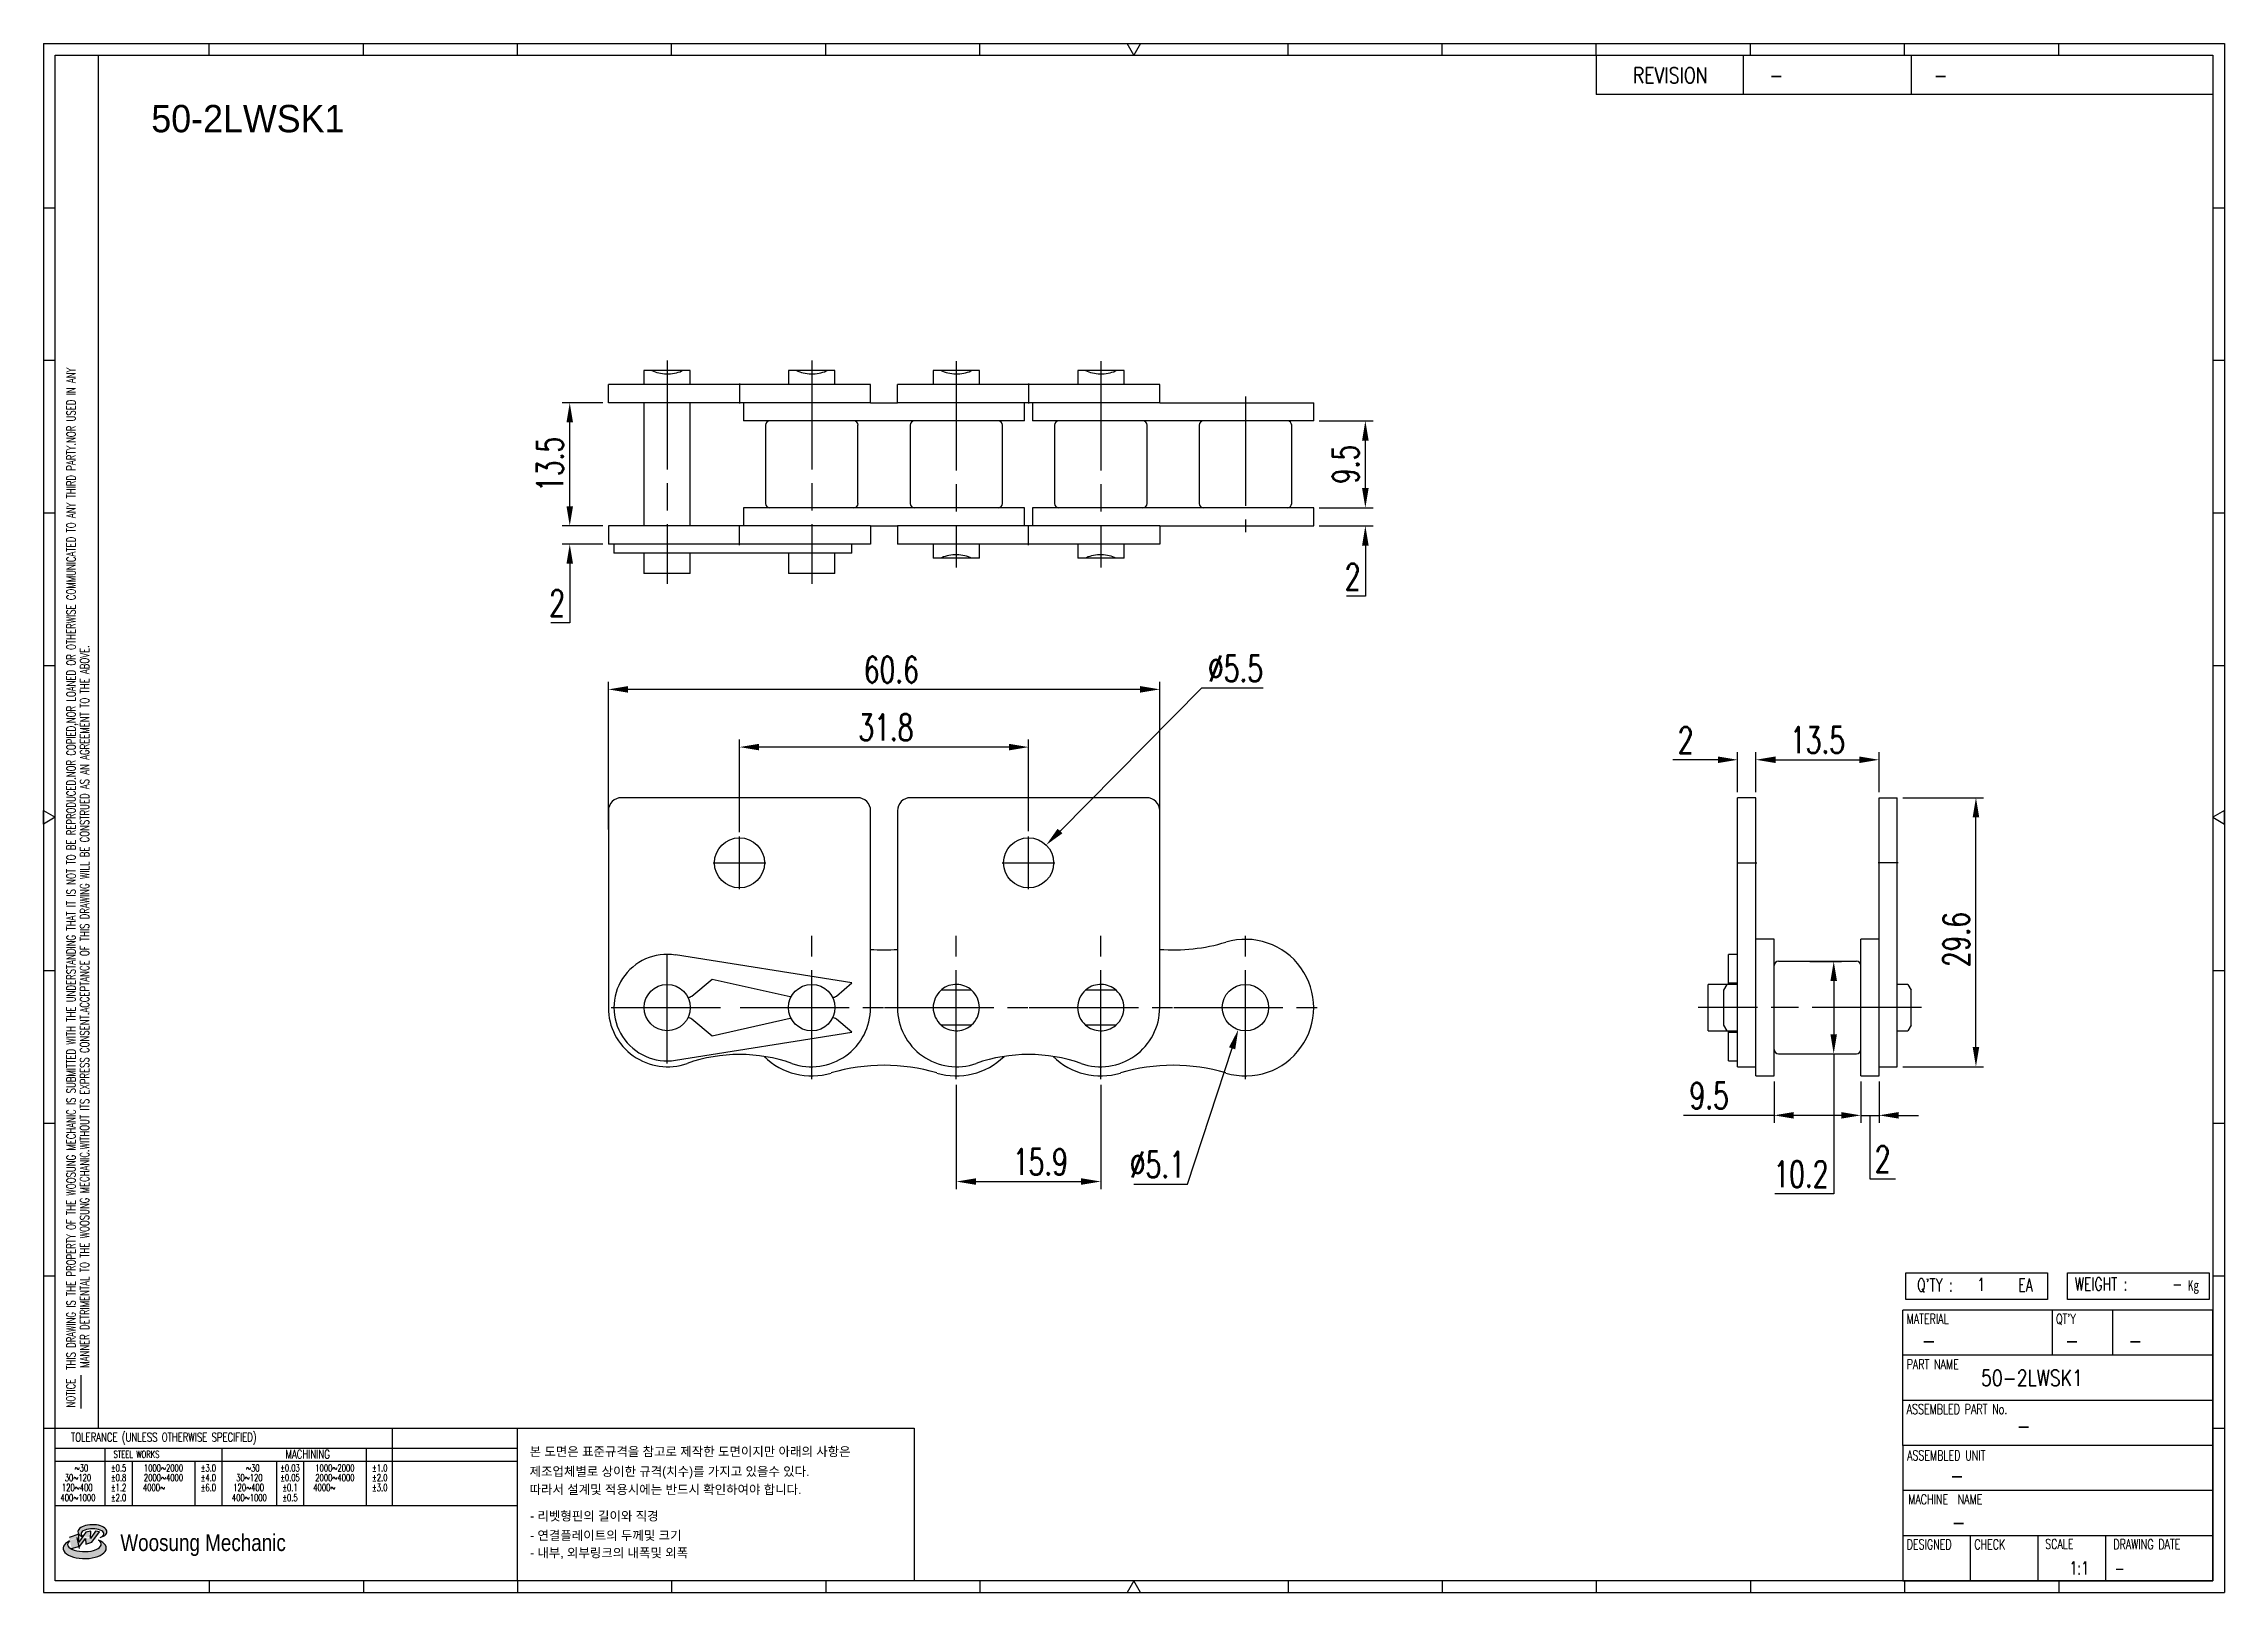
# Model space of a CAD drawing. Header units: millimetres. Extents: x 560 to 800, y 59 to 229.
import ezdxf
from ezdxf.enums import TextEntityAlignment as Align

# ---------------------------------------------------------------- set-up
doc = ezdxf.new("R2010")
doc.units = ezdxf.units.MM
doc.linetypes.add('AM_ISO08W050', pattern=[18, 12, -1.5, 3, -1.5])
doc.layers.get('Defpoints').update_dxf_attribs({"color": 80})
doc.layers.add('CL1', color=140, linetype='AM_ISO08W050', lineweight=25)
for name, color, linetype in [('S-DIM', 7, 'Continuous'), ('TITLE', 7, 'Continuous'), ('도면레이아웃', 7, 'Continuous')]:
    doc.layers.add(name, color=color, linetype=linetype)
doc.styles.add('HAN', font='ROMANS.shx', dxfattribs={"width": 0.7, "bigfont": 'whgtxt.shx'})
doc.styles.add('HKD_ST2', font='romans.shx', dxfattribs={"width": 0.7, "height": 4, "bigfont": '@extfont2.shx'})
doc.styles.add('HSG', font='SIMPLEX.shx', dxfattribs={"width": 0.7, "bigfont": 'HSG.shx'})
doc.styles.add('MtXpl_', font='Gulim.ttf')
doc.styles.add('SLDTEXTSTYLE4', font='arial.ttf', dxfattribs={"width": 0.8})
doc.dimstyles.new('AP1.2', dxfattribs={"dimscale": 1.2, "dimtxt": 2.4, "dimasz": 1.8, "dimexe": 0.7, "dimexo": 0.5, "dimgap": 0.6, "dimtad": 1, "dimtoh": 1, "dimdec": 1, "dimrnd": 0.01, "dimzin": 9, "dimdsep": 46, "dimtxsty": 'HSG', "dimcen": 0, "dimclrd": 251, "dimclre": 251, "dimclrt": 60, "dimazin": 2, "dimtp": 1, "dimtm": 1, "dimtfac": 0.5, "dimtdec": 1, "dimtofl": 0, "dimtmove": 0, "dimatfit": 3, "dimfxl": 0, "dimtvp": 1, "dimtolj": 2, "dimlwd": -1, "dimlwe": -1, "dimarcsym": 0})

# ---------------------------------------------------------------- blocks, each defined once
blk = doc.blocks.new('MAST')
at = {"layer": '도면레이아웃'}
h = blk.add_hatch(color=10, dxfattribs=at)
h.paths.add_polyline_path([(1.544, 35.177), (1.554, 34.966), (1.779, 35.034), (2.054, 35.422), (1.908, 35.446), (1.728, 35.167), (1.741, 35.439), (1.547, 35.405), (1.292, 35.041), (1.295, 35.33), (0.943, 35.208), (1.03, 34.8), (1.336, 34.885)])
edge = h.paths.add_edge_path()
edge.add_ellipse((1.795, 35.421), major_axis=(-0.53, 0), ratio=0.487785, start_angle=122.36065, end_angle=403.39574)
edge.add_line((1.411, 35.244), (1.419, 35.261))
edge.add_ellipse((1.798, 35.344), major_axis=(-0.423, 0), ratio=0.444396, start_angle=131.58977, end_angle=386.19408, ccw=False)
edge = h.paths.add_edge_path()
edge.add_ellipse((1.512, 34.815), major_axis=(-0.793, 0), ratio=0.480113, start_angle=314.67633, end_angle=590.85213)
edge.add_ellipse((1.501, 34.958), major_axis=(-0.62, 0), ratio=0.43311, start_angle=331.7024, end_angle=574.42495, ccw=False)
at = {"color": 140}
for p, q in [((0, 90.118), (80.15, 90.118)), ((0, 90.118), (0, 33.191)), ((80.15, 90.118), (80.15, 33.191)), ((57.068, 89.693), (57.068, 88.246)), ((62.47, 89.693), (62.47, 88.246)), ((68.635, 89.693), (68.635, 88.246)), ((79.725, 88.246), (57.068, 88.246)), ((68.449, 43.961), (68.449, 44.936)), ((68.449, 44.936), (73.654, 44.936)), ((73.654, 44.936), (73.654, 43.961)), ((74.39, 43.961), (74.39, 44.936)), ((74.39, 44.936), (79.595, 44.936)), ((79.595, 44.936), (79.595, 43.961)), ((68.336, 38.59), (68.336, 43.563)), ((79.725, 43.563), (68.336, 43.563)), ((73.654, 43.961), (68.449, 43.961)), ((73.827, 43.563), (73.827, 41.905)), ((79.595, 43.961), (74.39, 43.961)), ((76.037, 43.563), (76.037, 41.905)), ((79.725, 38.59), (79.725, 43.563)), ((79.725, 41.905), (68.336, 41.905)), ((79.725, 40.248), (68.336, 40.248)), ((68.336, 38.59), (68.336, 33.616)), ((79.725, 38.59), (68.336, 38.59)), ((79.725, 33.616), (79.725, 38.59)), ((79.725, 36.932), (68.336, 36.932)), ((79.725, 35.274), (68.336, 35.274)), ((70.822, 33.616), (70.822, 35.274)), ((73.309, 33.616), (73.309, 35.274)), ((75.796, 33.616), (75.796, 35.274)), ((0, 33.191), (80.15, 33.191)), ((68.336, 33.616), (79.725, 33.616))]:
    blk.add_line(p, q, dxfattribs=at)
for p, q in [((6.089, 89.693), (6.089, 90.118)), ((11.753, 89.693), (11.753, 90.118)), ((17.418, 89.693), (17.418, 90.118)), ((23.082, 89.693), (23.082, 90.118)), ((28.746, 89.693), (28.746, 90.118)), ((34.411, 89.693), (34.411, 90.118)), ((45.739, 89.693), (45.739, 90.118)), ((51.404, 89.693), (51.404, 90.118)), ((57.068, 89.693), (57.068, 90.118)), ((62.732, 89.693), (62.732, 90.118)), ((68.397, 89.693), (68.397, 90.118)), ((74.061, 89.693), (74.061, 90.118)), ((0, 84.085), (0.425, 84.085)), ((79.725, 84.085), (80.15, 84.085)), ((0, 78.478), (0.425, 78.478)), ((79.725, 78.478), (80.15, 78.478)), ((0, 72.87), (0.425, 72.87)), ((79.725, 72.87), (80.15, 72.87)), ((0, 67.262), (0.425, 67.262)), ((79.725, 67.262), (80.15, 67.262)), ((0, 56.047), (0.425, 56.047)), ((79.725, 56.047), (80.15, 56.047)), ((0, 50.439), (0.425, 50.439)), ((79.725, 50.439), (80.15, 50.439)), ((0, 44.832), (0.425, 44.832)), ((79.725, 44.832), (80.15, 44.832)), ((1.377, 39.947), (1.377, 41.174)), ((0, 39.224), (0.425, 39.224)), ((79.725, 39.224), (80.15, 39.224)), ((6.089, 33.616), (6.089, 33.191)), ((11.753, 33.616), (11.753, 33.191)), ((17.418, 33.616), (17.418, 33.191)), ((23.082, 33.616), (23.082, 33.191)), ((28.746, 33.616), (28.746, 33.191)), ((34.411, 33.616), (34.411, 33.191)), ((45.739, 33.616), (45.739, 33.191)), ((51.404, 33.616), (51.404, 33.191)), ((57.068, 33.616), (57.068, 33.191)), ((62.732, 33.616), (62.732, 33.191)), ((68.397, 33.616), (68.397, 33.191)), ((74.061, 33.616), (74.061, 33.191))]:
    blk.add_line(p, q)
at = {"color": 2}
for p, q in [((2.017, 39.224), (2.017, 89.693)), ((0.425, 39.224), (17.418, 39.224)), ((0.425, 38.487), (17.418, 38.487)), ((2.257, 38.487), (2.257, 36.382)), ((6.557, 38.5), (6.557, 36.382)), ((11.857, 38.487), (11.857, 36.382)), ((12.816, 39.224), (12.816, 36.382)), ((17.418, 33.616), (17.418, 39.224)), ((0.425, 38.012), (17.418, 38.012)), ((3.257, 38.012), (3.257, 36.382)), ((5.557, 38.012), (5.557, 36.382)), ((8.557, 38.012), (8.557, 36.382)), ((9.557, 38.026), (9.557, 36.382)), ((0.425, 36.382), (17.418, 36.382))]:
    blk.add_line(p, q, dxfattribs=at)
for points in [[(40.075, 89.693), (39.83, 90.118), (40.32, 90.118)], [(0.425, 61.679), (0, 61.433), (0, 61.924)], [(79.725, 61.679), (80.15, 61.433), (80.15, 61.924)], [(40.075, 33.616), (39.83, 33.191), (40.32, 33.191)]]:
    blk.add_lwpolyline(points, close=True)
at = {"color": 140}
blk.add_lwpolyline([(0.425, 89.693), (79.725, 89.693), (79.725, 33.616), (0.425, 33.616)], close=True, dxfattribs=at)
at = {"layer": '도면레이아웃'}
for p, q in [((1.295, 35.33), (0.943, 35.208)), ((1.547, 35.405), (1.292, 35.041)), ((1.292, 35.041), (1.295, 35.33)), ((1.741, 35.439), (1.547, 35.405)), ((1.908, 35.446), (1.728, 35.167)), ((1.728, 35.167), (1.741, 35.439)), ((1.779, 35.034), (2.054, 35.422)), ((2.054, 35.422), (1.908, 35.446)), ((1.03, 34.8), (1.336, 34.885)), ((1.224, 35.208), (1.311, 34.8)), ((1.224, 35.208), (1.224, 35.208)), ((1.336, 34.885), (1.544, 35.177)), ((1.419, 35.261), (1.411, 35.244)), ((1.544, 35.177), (1.554, 34.966)), ((1.554, 34.966), (1.779, 35.034))]:
    blk.add_line(p, q, dxfattribs=at)
for centre, major_axis, ratio, start_param, end_param in [((1.795, 35.421), (-0.53, 0), 0.487785, 2.135596, 7.040584), ((1.798, 35.344), (-0.423, 0), 0.444396, 2.296675, 6.740358), ((1.512, 34.815), (-0.793, 0), 0.480113, 5.492138, 10.312315), ((1.501, 34.958), (-0.62, 0), 0.43311, 5.789299, 10.025607)]:
    blk.add_ellipse(centre, major_axis=major_axis, ratio=ratio, start_param=start_param, end_param=end_param, dxfattribs=at)
for s, height, style, width, p in [('REVISION', 0.5806, 'HAN', 0.8, (58.415, 88.664)), ('-', 0.581, 'HAN', 0.8, (63.426, 88.664)), ('-', 0.581, 'HAN', 0.8, (69.468, 88.664)), ("Q'TY : ", 0.4746, 'HKD_ST2', 0.7, (68.857, 44.253)), ('1', 0.475, 'HKD_ST2', 0.7, (71.071, 44.275)), ('EA', 0.4746, 'HKD_ST2', 0.7, (72.578, 44.253)), ('WEIGHT : ', 0.4746, 'HKD_ST2', 0.7, (74.65, 44.286)), ('-', 0.581, 'HAN', 0.8, (69.029, 42.157)), ('-', 0.581, 'HAN', 0.8, (74.289, 42.157)), ('-', 0.581, 'HAN', 0.8, (76.623, 42.157)), ('-', 0.581, 'HAN', 0.8, (72.515, 39.013)), ('-', 0.581, 'HAN', 0.8, (70.067, 37.189)), ('-', 0.581, 'HAN', 0.8, (70.126, 35.48)), ('1:1', 0.4746, 'HKD_ST2', 0.7, (74.458, 33.848)), ('-', 0.475, 'HKD_ST2', 0.7, (76.112, 33.837))]:
    blk.add_text(s, height=height, dxfattribs=dict(style=style, width=width)).set_placement(p)
at = {"color": 6, "style": 'HKD_ST2', "width": 0.7}
for s, p in [(' THIS DRAWING IS THE PROPERTY OF THE WOOSUNG MECHANIC IS SUBMITTED WITH THE UNDERSTANDING THAT IT IS NOT TO BE REPRODUCED.NOR COPIED,NOR LOANED OR OTHERWISE COMMUNICATED TO ANY THIRD PARTY.NOR USED IN ANY', (1.173, 41.217)), ('MANNER DETRIMENTAL TO THE WOOSUNG MECHANIC.WITHOUT ITS EXPRESS CONSENT.ACCEPTANCE OF THIS DRAWING WILL BE CONSTRUED AS AN AGREEMENT TO THE ABOVE.', (1.672, 41.447))]:
    blk.add_text(s, height=0.326266, rotation=90, dxfattribs=at).set_placement(p)
at = {"style": 'HKD_ST2', "width": 0.7}
blk.add_text('-', height=0.475, dxfattribs=at).set_placement((78.613, 44.286), align=Align.RIGHT)
at = {"color": 254, "style": 'HKD_ST2', "width": 0.7}
for s, height, p in [('MATERIAL', 0.3651, (68.474, 43.425)), ("QT'Y", 0.3651, (73.965, 43.425)), ('PART NAME', 0.3651, (68.474, 41.756)), ('ASSEMBLED PART No.', 0.36511, (68.474, 40.109)), ('ASSEMBLED UNIT', 0.36511, (68.49, 38.408)), ('MACHINE  NAME', 0.36511, (68.532, 36.794)), ('DESIGNED', 0.3651, (68.474, 35.136)), ('CHECK', 0.3651, (70.961, 35.136)), ('SCALE', 0.3651, (73.566, 35.153)), ('DRAWING DATE', 0.36511, (76.071, 35.141))]:
    blk.add_text(s, height=height, dxfattribs=at).set_placement(p, align=Align.TOP_LEFT)
at = {"style": 'HKD_ST2', "width": 0.7}
blk.add_text('NOTICE', height=0.3263, rotation=90, dxfattribs=at).set_placement((1.163, 39.988))
blk.add_text('TOLERANCE (UNLESS OTHERWISE SPECIFIED)', height=0.32627, dxfattribs=at).set_placement((4.417, 38.896), align=Align.MIDDLE_CENTER)
at = {"color": 4, "style": 'HKD_ST2', "width": 0.7}
for s, height, p in [('%%12630', 0.261, (1.389, 37.762)), ('1000%%1262000', 0.26101, (4.407, 37.762)), ('%%12630', 0.261, (7.689, 37.762)), ('1000%%1262000', 0.26101, (10.707, 37.762)), ('120%%126400', 0.26101, (1.237, 37.045)), ('30%%126120', 0.261, (1.263, 37.411)), ('4000%%126', 0.261, (4.061, 37.045)), ('2000%%1264000', 0.26101, (4.407, 37.411)), ('120%%126400', 0.26101, (7.537, 37.045)), ('30%%126120', 0.261, (7.563, 37.411)), ('4000%%126', 0.261, (10.321, 37.045)), ('2000%%1264000', 0.26101, (10.707, 37.411)), ('400%%1261000', 0.26101, (1.263, 36.67)), ('400%%1261000', 0.26101, (7.563, 36.67))]:
    blk.add_text(s, height=height, dxfattribs=at).set_placement(p, align=Align.MIDDLE_CENTER)
for s, height, p in [('%%P0.5', 0.261, (2.757, 37.762)), ('STEEL WORKS', 0.26101, (3.416, 38.268)), ('%%P3.0', 0.261, (6.057, 37.762)), ('%%P0.03', 0.261, (9.057, 37.762)), ('MACHINING', 0.3263, (9.707, 38.27)), ('%%P1.0', 0.261, (12.357, 37.762)), ('%%P0.8', 0.261, (2.757, 37.411)), ('%%P1.2', 0.261, (2.757, 37.045)), ('%%P4.0', 0.261, (6.057, 37.411)), ('%%P6.0', 0.261, (6.057, 37.045)), ('%%P0.05', 0.261, (9.057, 37.411)), ('%%P0.1', 0.261, (9.057, 37.045)), ('%%P2.0', 0.261, (12.357, 37.411)), ('%%P3.0', 0.261, (12.357, 37.045)), ('%%P2.0', 0.261, (2.757, 36.67)), ('%%P0.5', 0.261, (9.057, 36.67))]:
    blk.add_text(s, height=height, dxfattribs=at).set_placement(p, align=Align.MIDDLE)
at = {"color": 1, "style": 'SLDTEXTSTYLE4', "width": 0.8}
blk.add_text('Woosung Mechanic', height=0.61957, dxfattribs=at).set_placement((2.822, 34.711))
at = {"layer": 'TITLE', "width": 0.8}
blk.add_text('Kg', height=0.3789, dxfattribs=at).set_placement((78.807, 44.286))
blk = doc.blocks.new('*D2')
at = {"layer": 'Defpoints', "color": 0, "transparency": 16777216}
for p in [(660.52, 115.11), (676.39, 115.11), (676.39, 103.88)]:
    blk.add_point(p, dxfattribs=at)
at = {"layer": 'S-DIM', "color": 251, "linetype": 'ByBlock', "transparency": 16777216}
for p, q in [((660.52, 114.51), (660.52, 103.04)), ((676.39, 114.51), (676.39, 103.04)), ((662.68, 103.88), (674.23, 103.88))]:
    blk.add_line(p, q, dxfattribs=at)
at = {"layer": 'S-DIM', "color": 251, "transparency": 16777216}
for points in [[(662.68, 104.24), (662.68, 103.52), (660.52, 103.88)], [(674.23, 104.24), (674.23, 103.52), (676.39, 103.88)]]:
    blk.add_solid(points, dxfattribs=at)
at = {"layer": 'S-DIM', "color": 60, "transparency": 16777216, "insert": (669.75, 106.04), "char_height": 2.88, "attachment_point": 5, "style": 'HSG'}
blk.add_mtext('\\A2;15.9', dxfattribs=at)
blk = doc.blocks.new('*D3')
at = {"layer": 'Defpoints', "color": 0, "transparency": 16777216}
for p in [(693.06, 125.4), (691.48, 120.56)]:
    blk.add_point(p, dxfattribs=at)
at = {"layer": 'S-DIM', "color": 251, "linetype": 'ByBlock', "transparency": 16777216}
for p, q in [((685.91, 103.59), (690.8, 118.51)), ((680.01, 103.59), (685.91, 103.59))]:
    blk.add_line(p, q, dxfattribs=at)
at = {"layer": 'S-DIM', "color": 251, "transparency": 16777216}
blk.add_solid([(690.46, 118.62), (691.15, 118.4), (691.48, 120.56)], dxfattribs=at)
at = {"layer": 'S-DIM', "color": 60, "transparency": 16777216, "insert": (682.6, 105.75), "char_height": 2.88, "attachment_point": 5, "style": 'HSG'}
blk.add_mtext('\\A2;∅5.1', dxfattribs=at)
blk = doc.blocks.new('*D4')
at = {"layer": 'Defpoints', "color": 0, "transparency": 16777216}
for p in [(636.71, 151.59), (636.71, 141.63), (668.46, 141.77)]:
    blk.add_point(p, dxfattribs=at)
at = {"layer": 'S-DIM', "color": 251, "linetype": 'ByBlock', "transparency": 16777216}
for p, q in [((636.71, 142.23), (636.71, 152.43)), ((666.3, 151.59), (638.87, 151.59)), ((668.46, 142.37), (668.46, 152.43))]:
    blk.add_line(p, q, dxfattribs=at)
at = {"layer": 'S-DIM', "color": 251, "transparency": 16777216}
for points in [[(638.87, 151.95), (638.87, 151.23), (636.71, 151.59)], [(666.3, 151.95), (666.3, 151.23), (668.46, 151.59)]]:
    blk.add_solid(points, dxfattribs=at)
at = {"layer": 'S-DIM', "color": 60, "transparency": 16777216, "insert": (652.79, 153.75), "char_height": 2.88, "attachment_point": 5, "style": 'HSG'}
blk.add_mtext('\\A2;31.8', dxfattribs=at)
blk = doc.blocks.new('*D5')
at = {"layer": 'Defpoints', "color": 0, "transparency": 16777216}
for p in [(622.31, 157.93), (622.31, 141.93), (682.86, 141.93)]:
    blk.add_point(p, dxfattribs=at)
at = {"layer": 'S-DIM', "color": 251, "linetype": 'ByBlock', "transparency": 16777216}
for p, q in [((622.31, 142.53), (622.31, 158.77)), ((682.86, 142.53), (682.86, 158.77)), ((680.7, 157.93), (624.47, 157.93))]:
    blk.add_line(p, q, dxfattribs=at)
at = {"layer": 'S-DIM', "color": 251, "transparency": 16777216}
for points in [[(624.47, 158.29), (624.47, 157.57), (622.31, 157.93)], [(680.7, 158.29), (680.7, 157.57), (682.86, 157.93)]]:
    blk.add_solid(points, dxfattribs=at)
at = {"layer": 'S-DIM', "color": 60, "transparency": 16777216, "insert": (653.39, 160.09), "char_height": 2.88, "attachment_point": 5, "style": 'HSG'}
blk.add_mtext('\\A2;60.6', dxfattribs=at)
blk = doc.blocks.new('*D6')
at = {"layer": 'Defpoints', "color": 0, "transparency": 16777216}
for p in [(670.39, 140.84), (666.52, 136.93)]:
    blk.add_point(p, dxfattribs=at)
at = {"layer": 'S-DIM', "color": 251, "linetype": 'ByBlock', "transparency": 16777216}
for p, q in [((687.43, 158.06), (671.91, 142.37)), ((694.2, 158.06), (687.43, 158.06))]:
    blk.add_line(p, q, dxfattribs=at)
at = {"layer": 'S-DIM', "color": 251, "transparency": 16777216}
blk.add_solid([(671.65, 142.63), (672.17, 142.12), (670.39, 140.84)], dxfattribs=at)
at = {"layer": 'S-DIM', "color": 60, "transparency": 16777216, "insert": (691.18, 160.22), "char_height": 2.88, "attachment_point": 5, "style": 'HSG'}
blk.add_mtext('\\A2;∅5.5', dxfattribs=at)
blk = doc.blocks.new('*D7')
at = {"layer": 'Defpoints', "color": 0, "transparency": 16777216}
for p in [(750.32, 115.48), (759.85, 115.48), (759.85, 111.15)]:
    blk.add_point(p, dxfattribs=at)
at = {"layer": 'S-DIM', "color": 251, "linetype": 'ByBlock', "transparency": 16777216}
for p, q in [((750.32, 114.88), (750.32, 110.31)), ((759.85, 114.88), (759.85, 110.31)), ((750.32, 111.15), (740.36, 111.15)), ((757.69, 111.15), (752.48, 111.15))]:
    blk.add_line(p, q, dxfattribs=at)
at = {"layer": 'S-DIM', "color": 251, "transparency": 16777216}
for points in [[(752.48, 111.51), (752.48, 110.79), (750.32, 111.15)], [(757.69, 111.51), (757.69, 110.79), (759.85, 111.15)]]:
    blk.add_solid(points, dxfattribs=at)
at = {"layer": 'S-DIM', "color": 60, "transparency": 16777216, "insert": (743.19, 113.31), "char_height": 2.88, "attachment_point": 5, "style": 'HSG'}
blk.add_mtext('\\A2;9.5', dxfattribs=at)
blk = doc.blocks.new('*D8')
at = {"layer": 'Defpoints', "color": 0, "transparency": 16777216}
for p in [(759.85, 115.48), (761.85, 115.48), (761.85, 111.15)]:
    blk.add_point(p, dxfattribs=at)
at = {"layer": 'S-DIM', "color": 251, "linetype": 'ByBlock', "transparency": 16777216}
for p, q in [((759.85, 114.88), (759.85, 110.31)), ((761.85, 114.88), (761.85, 110.31)), ((757.69, 111.15), (755.53, 111.15)), ((759.85, 111.15), (761.85, 111.15)), ((760.85, 111.15), (760.85, 104.19)), ((764.01, 111.15), (766.17, 111.15)), ((760.85, 104.19), (763.64, 104.19))]:
    blk.add_line(p, q, dxfattribs=at)
at = {"layer": 'S-DIM', "color": 251, "transparency": 16777216}
for points in [[(757.69, 111.51), (757.69, 110.79), (759.85, 111.15)], [(764.01, 111.51), (764.01, 110.79), (761.85, 111.15)]]:
    blk.add_solid(points, dxfattribs=at)
at = {"layer": 'S-DIM', "color": 60, "transparency": 16777216, "insert": (762.25, 106.35), "char_height": 2.88, "attachment_point": 5, "style": 'HSG'}
blk.add_mtext('\\A2;2', dxfattribs=at)
blk = doc.blocks.new('*D9')
at = {"layer": 'Defpoints', "color": 0, "transparency": 16777216}
for p in [(753.65, 128.06), (753.65, 117.9), (756.87, 117.9)]:
    blk.add_point(p, dxfattribs=at)
at = {"layer": 'S-DIM', "color": 251, "linetype": 'ByBlock', "transparency": 16777216}
for p, q in [((754.25, 128.06), (757.71, 128.06)), ((756.87, 125.9), (756.87, 120.06)), ((754.25, 117.9), (757.71, 117.9)), ((756.87, 117.9), (756.87, 102.53)), ((756.87, 102.53), (750.39, 102.53))]:
    blk.add_line(p, q, dxfattribs=at)
at = {"layer": 'S-DIM', "color": 251, "transparency": 16777216}
for points in [[(756.51, 125.9), (757.23, 125.9), (756.87, 128.06)], [(756.51, 120.06), (757.23, 120.06), (756.87, 117.9)]]:
    blk.add_solid(points, dxfattribs=at)
at = {"layer": 'S-DIM', "color": 60, "transparency": 16777216, "insert": (753.27, 104.69), "char_height": 2.88, "attachment_point": 5, "style": 'HSG'}
blk.add_mtext('\\A2;10.2', dxfattribs=at)
blk = doc.blocks.new('*D10')
at = {"layer": 'Defpoints', "color": 0, "transparency": 16777216}
for p in [(748.32, 150.2), (746.32, 146.03), (748.32, 146.03)]:
    blk.add_point(p, dxfattribs=at)
at = {"layer": 'S-DIM', "color": 251, "linetype": 'ByBlock', "transparency": 16777216}
for p, q in [((746.32, 146.63), (746.32, 151.04)), ((748.32, 146.63), (748.32, 151.04)), ((744.16, 150.2), (739.22, 150.2)), ((750.48, 150.2), (752.64, 150.2))]:
    blk.add_line(p, q, dxfattribs=at)
at = {"layer": 'S-DIM', "color": 251, "transparency": 16777216}
for points in [[(744.16, 150.56), (744.16, 149.84), (746.32, 150.2)], [(750.48, 150.56), (750.48, 149.84), (748.32, 150.2)]]:
    blk.add_solid(points, dxfattribs=at)
at = {"layer": 'S-DIM', "color": 60, "transparency": 16777216, "insert": (740.61, 152.36), "char_height": 2.88, "attachment_point": 5, "style": 'HSG'}
blk.add_mtext('\\A2;2', dxfattribs=at)
blk = doc.blocks.new('*D11')
at = {"layer": 'Defpoints', "color": 0, "transparency": 16777216}
for p in [(761.85, 150.2), (748.32, 146.03), (761.85, 146.03)]:
    blk.add_point(p, dxfattribs=at)
at = {"layer": 'S-DIM', "color": 251, "linetype": 'ByBlock', "transparency": 16777216}
for p, q in [((748.32, 146.63), (748.32, 151.04)), ((761.85, 146.63), (761.85, 151.04)), ((750.48, 150.2), (759.69, 150.2))]:
    blk.add_line(p, q, dxfattribs=at)
at = {"layer": 'S-DIM', "color": 251, "transparency": 16777216}
for points in [[(750.48, 150.56), (750.48, 149.84), (748.32, 150.2)], [(759.69, 150.56), (759.69, 149.84), (761.85, 150.2)]]:
    blk.add_solid(points, dxfattribs=at)
at = {"layer": 'S-DIM', "color": 60, "transparency": 16777216, "insert": (755.09, 152.36), "char_height": 2.88, "attachment_point": 5, "style": 'HSG'}
blk.add_mtext('\\A2;13.5', dxfattribs=at)
blk = doc.blocks.new('*D12')
at = {"layer": 'Defpoints', "color": 0, "transparency": 16777216}
for p in [(699.77, 177.88), (705.44, 177.88), (699.77, 175.88)]:
    blk.add_point(p, dxfattribs=at)
at = {"layer": 'S-DIM', "color": 251, "linetype": 'ByBlock', "transparency": 16777216}
for p, q in [((705.44, 180.04), (705.44, 182.2)), ((700.37, 177.88), (706.28, 177.88)), ((700.37, 175.88), (706.28, 175.88)), ((705.44, 173.72), (705.44, 168.15)), ((705.44, 168.15), (703.38, 168.15))]:
    blk.add_line(p, q, dxfattribs=at)
at = {"layer": 'S-DIM', "color": 251, "transparency": 16777216}
for points in [[(705.08, 180.04), (705.8, 180.04), (705.44, 177.88)], [(705.08, 173.72), (705.8, 173.72), (705.44, 175.88)]]:
    blk.add_solid(points, dxfattribs=at)
at = {"layer": 'S-DIM', "color": 60, "transparency": 16777216, "insert": (704.05, 170.31), "char_height": 2.88, "attachment_point": 5, "style": 'HSG'}
blk.add_mtext('\\A2;2', dxfattribs=at)
blk = doc.blocks.new('*D13')
at = {"layer": 'Defpoints', "color": 0, "transparency": 16777216}
for p in [(699.77, 187.41), (705.44, 187.41), (699.77, 177.88)]:
    blk.add_point(p, dxfattribs=at)
at = {"layer": 'S-DIM', "color": 251, "linetype": 'ByBlock', "transparency": 16777216}
for p, q in [((700.37, 187.41), (706.28, 187.41)), ((705.44, 180.04), (705.44, 185.25)), ((700.37, 177.88), (706.28, 177.88))]:
    blk.add_line(p, q, dxfattribs=at)
at = {"layer": 'S-DIM', "color": 251, "transparency": 16777216}
for points in [[(705.08, 185.25), (705.8, 185.25), (705.44, 187.41)], [(705.08, 180.04), (705.8, 180.04), (705.44, 177.88)]]:
    blk.add_solid(points, dxfattribs=at)
at = {"layer": 'S-DIM', "color": 60, "transparency": 16777216, "insert": (703.28, 182.64), "char_height": 2.88, "attachment_point": 5, "rotation": 90, "style": 'HSG'}
blk.add_mtext('\\A2;9.5', dxfattribs=at)
blk = doc.blocks.new('*D14')
at = {"layer": 'Defpoints', "color": 0, "transparency": 16777216}
for p in [(618.07, 175.88), (622.31, 175.88), (622.31, 173.88)]:
    blk.add_point(p, dxfattribs=at)
at = {"layer": 'S-DIM', "color": 251, "linetype": 'ByBlock', "transparency": 16777216}
for p, q in [((618.07, 178.04), (618.07, 180.2)), ((621.71, 175.88), (617.23, 175.88)), ((621.71, 173.88), (617.23, 173.88)), ((618.07, 171.72), (618.07, 165.25)), ((618.07, 165.25), (616, 165.25))]:
    blk.add_line(p, q, dxfattribs=at)
at = {"layer": 'S-DIM', "color": 251, "transparency": 16777216}
for points in [[(617.71, 178.04), (618.43, 178.04), (618.07, 175.88)], [(617.71, 171.72), (618.43, 171.72), (618.07, 173.88)]]:
    blk.add_solid(points, dxfattribs=at)
at = {"layer": 'S-DIM', "color": 60, "transparency": 16777216, "insert": (616.68, 167.41), "char_height": 2.88, "attachment_point": 5, "style": 'HSG'}
blk.add_mtext('\\A2;2', dxfattribs=at)
blk = doc.blocks.new('*D15')
at = {"layer": 'Defpoints', "color": 0, "transparency": 16777216}
for p in [(618.07, 189.41), (622.31, 189.41), (622.31, 175.88)]:
    blk.add_point(p, dxfattribs=at)
at = {"layer": 'S-DIM', "color": 251, "linetype": 'ByBlock', "transparency": 16777216}
for p, q in [((621.71, 189.41), (617.23, 189.41)), ((618.07, 178.04), (618.07, 187.25)), ((621.71, 175.88), (617.23, 175.88))]:
    blk.add_line(p, q, dxfattribs=at)
at = {"layer": 'S-DIM', "color": 251, "transparency": 16777216}
for points in [[(617.71, 187.25), (618.43, 187.25), (618.07, 189.41)], [(617.71, 178.04), (618.43, 178.04), (618.07, 175.88)]]:
    blk.add_solid(points, dxfattribs=at)
at = {"layer": 'S-DIM', "color": 60, "transparency": 16777216, "insert": (615.91, 182.64), "char_height": 2.88, "attachment_point": 5, "rotation": 90, "style": 'HSG'}
blk.add_mtext('\\A2;13.5', dxfattribs=at)
blk = doc.blocks.new('*D16')
at = {"layer": 'Defpoints', "color": 0, "transparency": 16777216}
for p in [(763.85, 146.03), (772.49, 146.03), (763.85, 116.48)]:
    blk.add_point(p, dxfattribs=at)
at = {"layer": 'S-DIM', "color": 251, "linetype": 'ByBlock', "transparency": 16777216}
for p, q in [((764.45, 146.03), (773.33, 146.03)), ((772.49, 118.64), (772.49, 143.87)), ((764.45, 116.48), (773.33, 116.48))]:
    blk.add_line(p, q, dxfattribs=at)
at = {"layer": 'S-DIM', "color": 251, "transparency": 16777216}
for points in [[(772.13, 143.87), (772.85, 143.87), (772.49, 146.03)], [(772.13, 118.64), (772.85, 118.64), (772.49, 116.48)]]:
    blk.add_solid(points, dxfattribs=at)
at = {"layer": 'S-DIM', "color": 60, "transparency": 16777216, "insert": (770.33, 130.45), "char_height": 2.88, "attachment_point": 5, "rotation": 90, "style": 'HSG'}
blk.add_mtext('\\A2;29.6', dxfattribs=at)

msp = doc.modelspace()

# ---------------------------------------------------------------- linework, layer by layer
for p, q in [((626.22, 192.94), (626.22, 191.41)), ((631.31, 192.94), (626.22, 192.94)), ((631.31, 191.41), (631.31, 192.94)), ((642.1, 192.94), (642.1, 191.41)), ((647.19, 192.94), (642.1, 192.94)), ((647.19, 191.41), (647.19, 192.94)), ((663.06, 192.94), (657.97, 192.94)), ((657.97, 192.94), (657.97, 191.41)), ((663.06, 191.41), (663.06, 192.94)), ((678.94, 192.94), (673.85, 192.94)), ((673.85, 192.94), (673.85, 191.41)), ((678.94, 191.41), (678.94, 192.94)), ((651.11, 191.41), (622.31, 191.41)), ((622.31, 189.41), (622.31, 191.41)), ((651.11, 189.41), (622.31, 189.41)), ((626.22, 189.41), (626.22, 175.88)), ((631.31, 175.88), (631.31, 189.41)), ((637.14, 189.41), (637.14, 187.41)), ((651.11, 189.41), (651.11, 191.41)), ((651.11, 189.41), (654.06, 189.41)), ((682.86, 191.41), (654.06, 191.41)), ((654.06, 189.41), (654.06, 191.41)), ((682.86, 189.41), (654.06, 189.41)), ((668.02, 187.41), (668.02, 189.41)), ((668.89, 189.41), (668.89, 187.41)), ((682.86, 189.41), (682.86, 191.41)), ((682.86, 189.41), (699.77, 189.41)), ((699.77, 187.41), (699.77, 189.41)), ((668.02, 187.41), (637.14, 187.41)), ((639.56, 186.93), (639.56, 178.35)), ((649.72, 178.35), (649.72, 186.93)), ((655.44, 186.93), (655.44, 178.35)), ((665.6, 178.35), (665.6, 186.93)), ((699.77, 187.41), (668.89, 187.41)), ((671.31, 186.93), (671.31, 178.35)), ((681.47, 178.35), (681.47, 186.93)), ((687.19, 186.93), (687.19, 178.35)), ((697.35, 178.35), (697.35, 186.93)), ((637.14, 177.88), (637.14, 175.88)), ((668.02, 177.88), (637.14, 177.88)), ((668.02, 175.88), (668.02, 177.88)), ((668.89, 177.88), (668.89, 175.88)), ((699.77, 177.88), (668.89, 177.88)), ((699.77, 175.88), (699.77, 177.88)), ((651.11, 175.88), (622.31, 175.88)), ((622.31, 175.88), (622.31, 173.88)), ((651.11, 175.88), (654.06, 175.88)), ((651.11, 175.88), (651.11, 173.88)), ((682.86, 175.88), (654.06, 175.88)), ((654.06, 175.88), (654.06, 173.88)), ((682.86, 175.88), (699.77, 175.88)), ((682.86, 175.88), (682.86, 173.88)), ((651.11, 173.88), (622.31, 173.88)), ((622.92, 173.88), (622.92, 172.88)), ((649.06, 172.88), (622.92, 172.88)), ((626.22, 172.88), (626.22, 170.64)), ((631.31, 170.64), (631.31, 172.88)), ((642.1, 172.88), (642.1, 170.64)), ((647.19, 170.64), (647.19, 172.88)), ((649.06, 172.88), (649.06, 173.88)), ((682.86, 173.88), (654.06, 173.88)), ((657.97, 173.88), (657.97, 172.34)), ((663.06, 172.34), (663.06, 173.88)), ((673.85, 173.88), (673.85, 172.34)), ((678.94, 172.34), (678.94, 173.88)), ((631.31, 170.64), (626.22, 170.64)), ((647.19, 170.64), (642.1, 170.64)), ((663.06, 172.34), (657.97, 172.34)), ((678.94, 172.34), (673.85, 172.34)), ((622.31, 144.59), (622.31, 122.98)), ((649.67, 146.03), (623.75, 146.03)), ((651.11, 122.98), (651.11, 144.59)), ((654.06, 144.59), (654.06, 122.98)), ((681.42, 146.03), (655.5, 146.03)), ((682.86, 122.98), (682.86, 144.59)), ((746.32, 116.48), (746.32, 146.03)), ((748.32, 146.03), (746.32, 146.03)), ((748.32, 130.48), (748.32, 146.03)), ((761.85, 130.48), (761.85, 146.03)), ((761.85, 146.03), (763.85, 146.03)), ((763.85, 116.48), (763.85, 146.03)), ((750.32, 130.48), (748.32, 130.48)), ((748.32, 115.48), (748.32, 130.48)), ((750.32, 115.48), (750.32, 130.48)), ((761.85, 130.48), (759.85, 130.48)), ((759.85, 115.48), (759.85, 130.48)), ((761.85, 115.48), (761.85, 130.48)), ((649.06, 125.69), (629.68, 128.76)), ((746.32, 128.83), (745.32, 128.83)), ((745.32, 125.53), (745.32, 128.83)), ((759.38, 128.06), (750.8, 128.06)), ((631.47, 124.25), (633.7, 126.12)), ((633.7, 126.12), (642.28, 124.2)), ((647.35, 124.25), (649.06, 125.69)), ((662.2, 124.89), (658.84, 124.89)), ((678.08, 124.89), (674.71, 124.89)), ((743.09, 120.44), (743.09, 125.53)), ((745.16, 125.53), (743.09, 125.53)), ((744.79, 124.89), (745.16, 125.53)), ((744.79, 121.07), (744.79, 124.89)), ((746.32, 125.53), (745.16, 125.53)), ((745.32, 125.69), (746.32, 125.69)), ((765.02, 125.53), (763.85, 125.53)), ((765.02, 125.53), (765.39, 124.89)), ((765.39, 121.07), (765.39, 124.89)), ((629.68, 117.21), (649.06, 120.27)), ((633.7, 119.84), (631.47, 121.71)), ((642.28, 121.77), (633.7, 119.84)), ((649.06, 120.27), (647.35, 121.71)), ((662.2, 121.07), (658.84, 121.07)), ((678.08, 121.07), (674.71, 121.07)), ((743.09, 120.44), (745.16, 120.44)), ((745.16, 120.44), (744.79, 121.07)), ((745.16, 120.44), (746.32, 120.44)), ((745.32, 117.13), (745.32, 120.44)), ((745.32, 120.27), (746.32, 120.27)), ((763.85, 120.44), (765.02, 120.44)), ((765.39, 121.07), (765.02, 120.44)), ((750.8, 117.9), (759.38, 117.9)), ((745.32, 117.13), (746.32, 117.13)), ((746.32, 116.48), (748.32, 116.48)), ((748.32, 115.48), (750.32, 115.48)), ((759.85, 115.48), (761.85, 115.48)), ((761.85, 116.48), (763.85, 116.48))]:
    msp.add_line(p, q)
for points in [[(627.09, 192.94), (627.26, 192.86), (627.44, 192.79), (627.64, 192.73), (627.84, 192.68), (628.05, 192.64), (628.27, 192.61), (628.49, 192.59), (628.71, 192.58), (628.93, 192.58), (629.15, 192.59), (629.37, 192.62), (629.58, 192.65), (629.79, 192.7), (629.99, 192.76), (630.18, 192.82), (630.36, 192.9), (630.45, 192.94)], [(642.96, 192.94), (643.13, 192.86), (643.32, 192.79), (643.51, 192.73), (643.72, 192.68), (643.93, 192.64), (644.14, 192.61), (644.36, 192.59), (644.58, 192.58), (644.8, 192.58), (645.02, 192.59), (645.24, 192.62), (645.46, 192.65), (645.66, 192.7), (645.86, 192.76), (646.05, 192.82), (646.23, 192.9), (646.33, 192.94)], [(658.84, 192.94), (659.01, 192.86), (659.19, 192.79), (659.39, 192.73), (659.59, 192.68), (659.8, 192.64), (660.02, 192.61), (660.24, 192.59), (660.46, 192.58), (660.68, 192.58), (660.9, 192.59), (661.12, 192.62), (661.33, 192.65), (661.54, 192.7), (661.74, 192.76), (661.93, 192.82), (662.11, 192.9), (662.2, 192.94)], [(674.71, 192.94), (674.88, 192.86), (675.07, 192.79), (675.26, 192.73), (675.47, 192.68), (675.68, 192.64), (675.89, 192.61), (676.11, 192.59), (676.33, 192.58), (676.55, 192.58), (676.77, 192.59), (676.99, 192.62), (677.21, 192.65), (677.41, 192.7), (677.61, 192.76), (677.8, 192.82), (677.98, 192.9), (678.08, 192.94)], [(662.2, 172.34), (662.03, 172.42), (661.85, 172.5), (661.65, 172.56), (661.45, 172.61), (661.24, 172.65), (661.02, 172.68), (660.8, 172.7), (660.58, 172.71), (660.36, 172.71), (660.14, 172.69), (659.92, 172.67), (659.71, 172.63), (659.5, 172.59), (659.3, 172.53), (659.11, 172.47), (658.93, 172.39), (658.84, 172.34)], [(678.08, 172.34), (677.9, 172.42), (677.72, 172.5), (677.53, 172.56), (677.32, 172.61), (677.11, 172.65), (676.9, 172.68), (676.68, 172.7), (676.46, 172.71), (676.23, 172.71), (676.01, 172.69), (675.8, 172.67), (675.58, 172.63), (675.38, 172.59), (675.18, 172.53), (674.99, 172.47), (674.81, 172.39), (674.71, 172.34)], [(662.2, 124.89), (662.03, 125.03), (661.85, 125.16), (661.65, 125.26), (661.45, 125.35), (661.24, 125.42), (661.02, 125.48), (660.8, 125.51), (660.58, 125.53), (660.36, 125.52), (660.14, 125.5), (659.92, 125.46), (659.71, 125.4), (659.5, 125.32), (659.3, 125.22), (659.11, 125.1), (658.93, 124.97), (658.84, 124.89)], [(678.08, 124.89), (677.9, 125.03), (677.72, 125.16), (677.53, 125.26), (677.32, 125.35), (677.11, 125.42), (676.9, 125.48), (676.68, 125.51), (676.46, 125.53), (676.23, 125.52), (676.01, 125.5), (675.8, 125.46), (675.58, 125.4), (675.38, 125.32), (675.18, 125.22), (674.99, 125.1), (674.81, 124.97), (674.71, 124.89)], [(658.84, 121.07), (659.01, 120.94), (659.19, 120.81), (659.39, 120.7), (659.59, 120.61), (659.8, 120.54), (660.02, 120.49), (660.24, 120.45), (660.46, 120.44), (660.68, 120.44), (660.9, 120.47), (661.12, 120.51), (661.33, 120.57), (661.54, 120.65), (661.74, 120.75), (661.93, 120.86), (662.11, 120.99), (662.2, 121.07)], [(674.71, 121.07), (674.88, 120.94), (675.07, 120.81), (675.26, 120.7), (675.47, 120.61), (675.68, 120.54), (675.89, 120.49), (676.11, 120.45), (676.33, 120.44), (676.55, 120.44), (676.77, 120.47), (676.99, 120.51), (677.21, 120.57), (677.41, 120.65), (677.61, 120.75), (677.8, 120.86), (677.98, 120.99), (678.08, 121.07)]]:
    msp.add_lwpolyline(points)
at = {"color": 140}
msp.add_lwpolyline([(612.34, 76.78), (655.9, 76.78), (655.9, 60.03), (612.34, 60.03)], close=True, dxfattribs=at)
for centre, radius in [((636.71, 138.88), 2.75), ((668.46, 138.88), 2.75), ((628.77, 122.98), 2.54), ((644.64, 122.98), 2.55), ((692.27, 122.98), 2.55)]:
    msp.add_circle(centre, radius)
for centre, radius, start, end in [((640.04, 186.93), 0.477, 90, 180), ((649.25, 186.93), 0.477, 0, 90), ((655.92, 186.93), 0.477, 90, 180), ((665.12, 186.93), 0.476, 0, 90), ((671.79, 186.93), 0.477, 90, 180), ((681, 186.93), 0.476, 0, 90), ((687.67, 186.93), 0.477, 90, 180), ((696.87, 186.93), 0.477, 0, 90), ((640.04, 178.35), 0.477, 180, 270), ((649.25, 178.35), 0.477, 270, 0), ((655.92, 178.35), 0.477, 180, 270), ((665.12, 178.35), 0.476, 270, 0), ((671.79, 178.35), 0.477, 180, 270), ((681, 178.35), 0.476, 270, 0), ((687.67, 178.35), 0.477, 180, 270), ((696.87, 178.35), 0.477, 270, 0), ((623.75, 144.59), 1.44, 90, 180), ((649.67, 144.59), 1.44, 0, 90), ((655.5, 144.59), 1.44, 90, 180), ((681.42, 144.59), 1.44, 0, 90), ((652.58, 149.49), 20.17, 265.8058, 274.1942), ((684.33, 149.49), 20.17, 265.8058, 286.6718), ((692.27, 122.98), 7.5, 253.3282, 106.6718), ((628.77, 122.98), 5.85, 81, 279), ((750.8, 127.59), 0.477, 90, 180), ((759.38, 127.59), 0.477, 0, 90), ((660.52, 122.98), 2.54, 131.4096, 228.5904), ((660.52, 122.98), 2.54, 311.4096, 48.5904), ((676.39, 122.98), 2.55, 131.4096, 228.5904), ((676.39, 122.98), 2.54, 311.4096, 48.5904), ((628.81, 122.98), 6.5, 180, 289.2796), ((631.06, 124.75), 0.65, 270.0367, 310), ((642.42, 124.83), 0.65, 257.3421, 267.8776), ((644.61, 122.98), 6.5, 250.7204, 0), ((646.93, 124.75), 0.65, 270.0367, 310), ((660.56, 122.98), 6.5, 180, 289.2796), ((676.36, 122.98), 6.5, 250.7204, 0), ((631.06, 121.22), 0.65, 50, 89.9633), ((642.42, 121.13), 0.65, 92.1224, 102.6579), ((646.93, 121.22), 0.65, 50, 89.9633), ((636.71, 100.4), 17.43, 70.7204, 109.2796), ((644.64, 122.98), 7.5, 225.7106, 286.6718), ((660.52, 122.98), 7.5, 253.3282, 314.2894), ((668.46, 100.4), 17.43, 70.7204, 109.2796), ((676.39, 122.98), 7.5, 225.7106, 286.6718), ((750.8, 118.38), 0.477, 180, 270), ((759.38, 118.38), 0.477, 270, 0), ((652.58, 96.48), 20.17, 73.3282, 106.6718), ((684.33, 96.48), 20.17, 73.3282, 106.6718)]:
    msp.add_arc(centre, radius, start, end)
at = {"layer": 'CL1'}
for p, q in [((628.77, 194.06), (628.77, 169.53)), ((644.64, 194.06), (644.64, 169.53)), ((660.52, 193.97), (660.52, 171.31)), ((676.39, 193.97), (676.39, 171.31)), ((636.71, 191.51), (636.71, 189.31)), ((668.46, 191.51), (668.46, 189.31)), ((692.27, 190.08), (692.27, 175.2)), ((636.71, 173.78), (636.71, 175.98)), ((668.46, 173.78), (668.46, 175.98)), ((636.71, 136), (636.71, 141.77)), ((668.46, 136), (668.46, 141.77)), ((633.82, 138.88), (639.59, 138.88)), ((665.57, 138.88), (671.34, 138.88)), ((746.22, 138.88), (748.42, 138.88)), ((763.95, 138.88), (761.75, 138.88)), ((644.64, 115.11), (644.64, 130.86)), ((660.52, 115.11), (660.52, 130.86)), ((676.39, 115.11), (676.39, 130.86)), ((692.27, 115.11), (692.27, 130.86)), ((628.77, 116.84), (628.77, 129.13)), ((622.63, 122.98), (634.91, 122.98)), ((636.77, 122.98), (652.52, 122.98)), ((652.64, 122.98), (668.39, 122.98)), ((668.52, 122.98), (684.27, 122.98)), ((684.39, 122.98), (700.14, 122.98)), ((766.5, 122.98), (741.97, 122.98))]:
    msp.add_line(p, q, dxfattribs=at)

# ---------------------------------------------------------------- block references
at = {"color": 140, "xscale": 2.987860568001075, "yscale": 2.987860568001075, "zscale": 2.987860568001075}
msp.add_blockref('MAST', (560.29, -40.41), dxfattribs=at)

# ---------------------------------------------------------------- texts
at = {"color": 254, "style": 'MtXpl_'}
msp.add_text('50-2LWSK1', height=3.007, dxfattribs=at).set_placement((572.12, 219.11))
at = {"style": 'HAN', "width": 0.8}
msp.add_text('50-2LWSK1', height=1.735, dxfattribs=at).set_placement((773.05, 81.45))
at = {"color": 140, "style": 'MtXpl_'}
for s, p in [('본 도면은 표준규격을 참고로 제작한 도면이지만 아래의 사항은', (613.66, 73.73)), ('제조업체별로 상이한 규격(치수)를 가지고 있을수 있다.', (613.66, 71.55)), ('따라서 설계및 적용시에는 반드시 확인하여야 합니다.', (613.66, 69.56)), ('- 리벳형핀의 길이와 직경', (613.72, 66.65)), ('- 연결플레이트의 두께및 크기', (613.72, 64.52)), ('- 내부, 외부링크의 내폭및 외폭', (613.72, 62.61))]:
    msp.add_text(s, height=1.0023, dxfattribs=at).set_placement(p)

# ---------------------------------------------------------------- dimensions: what is measured, and where the dimension line sits
at = {"layer": 'S-DIM'}
for base, p1, p2, picture, middle in [((618.07, 189.41), (622.31, 175.88), (622.31, 189.41), '*D15', (615.91, 182.64)), ((705.44, 187.41), (699.77, 177.88), (699.77, 187.41), '*D13', (703.28, 182.64))]:
    dim = msp.add_linear_dim(base=base, p1=p1, p2=p2, angle=90, dimstyle='AP1.2', override={"dimtmove": 1}, dxfattribs=at)
    dim.commit()
    dim.dimension.update_dxf_attribs({"geometry": picture, "text_midpoint": middle})
for base, p1, p2, picture, middle in [((705.44, 177.88), (699.77, 175.88), (699.77, 177.88), '*D12', (704.05, 168.15)), ((618.07, 175.88), (622.31, 173.88), (622.31, 175.88), '*D14', (616.68, 165.25)), ((772.48623987, 146.03346624), (763.85404626, 116.48346624), (763.85404626, 146.03346624), '*D16', (772.48623987, 130.44854699)), ((756.87, 117.9), (753.65, 128.06), (753.65, 117.9), '*D9', (753.27, 102.53))]:
    dim = msp.add_linear_dim(base=base, p1=p1, p2=p2, angle=90, dimstyle='AP1.2', dxfattribs=at)
    dim.commit()
    dim.dimension.update_dxf_attribs({"geometry": picture, "text_midpoint": middle, "dimtype": 128})
for base, p1, p2, picture, middle in [((622.30672626, 157.93180623), (682.85672626, 141.93138699), (622.30672626, 141.93138699), '*D5', (653.39064824, 157.93180623)), ((636.70672626, 151.59283878), (668.45672626, 141.77096624), (636.70672626, 141.63346624), '*D4', (652.78586289, 151.59283878)), ((748.32, 150.2), (746.32, 146.03), (748.32, 146.03), '*D10', (740.61, 150.2)), ((676.39, 103.88), (660.52, 115.11), (676.39, 115.11), '*D2', (669.75, 103.88)), ((759.85, 111.15), (750.32, 115.48), (759.85, 115.48), '*D7', (743.19, 111.15))]:
    dim = msp.add_linear_dim(base=base, p1=p1, p2=p2, dimstyle='AP1.2', dxfattribs=at)
    dim.commit()
    dim.dimension.update_dxf_attribs({"geometry": picture, "text_midpoint": middle, "dimtype": 128})
for p1, p2, picture, middle in [((666.52, 136.93), (670.39, 140.84), '*D6', (691.18, 158.06)), ((693.06, 125.4), (691.48, 120.56), '*D3', (682.6, 103.59))]:
    dim = msp.add_diameter_dim_2p(p1=p1, p2=p2, dimstyle='AP1.2', dxfattribs=at)
    dim.commit()
    dim.dimension.update_dxf_attribs({"geometry": picture, "text_midpoint": middle, "dimtype": 131})
for base, p1, p2, picture, middle in [((761.85, 150.2), (748.32, 146.03), (761.85, 146.03), '*D11', (755.09, 152.36)), ((761.85, 111.15), (759.85, 115.48), (761.85, 115.48), '*D8', (761.57, 106.35))]:
    dim = msp.add_linear_dim(base=base, p1=p1, p2=p2, dimstyle='AP1.2', override={"dimtmove": 1}, dxfattribs=at)
    dim.commit()
    dim.dimension.update_dxf_attribs({"geometry": picture, "text_midpoint": middle})

doc.saveas('drawing.dxf')
